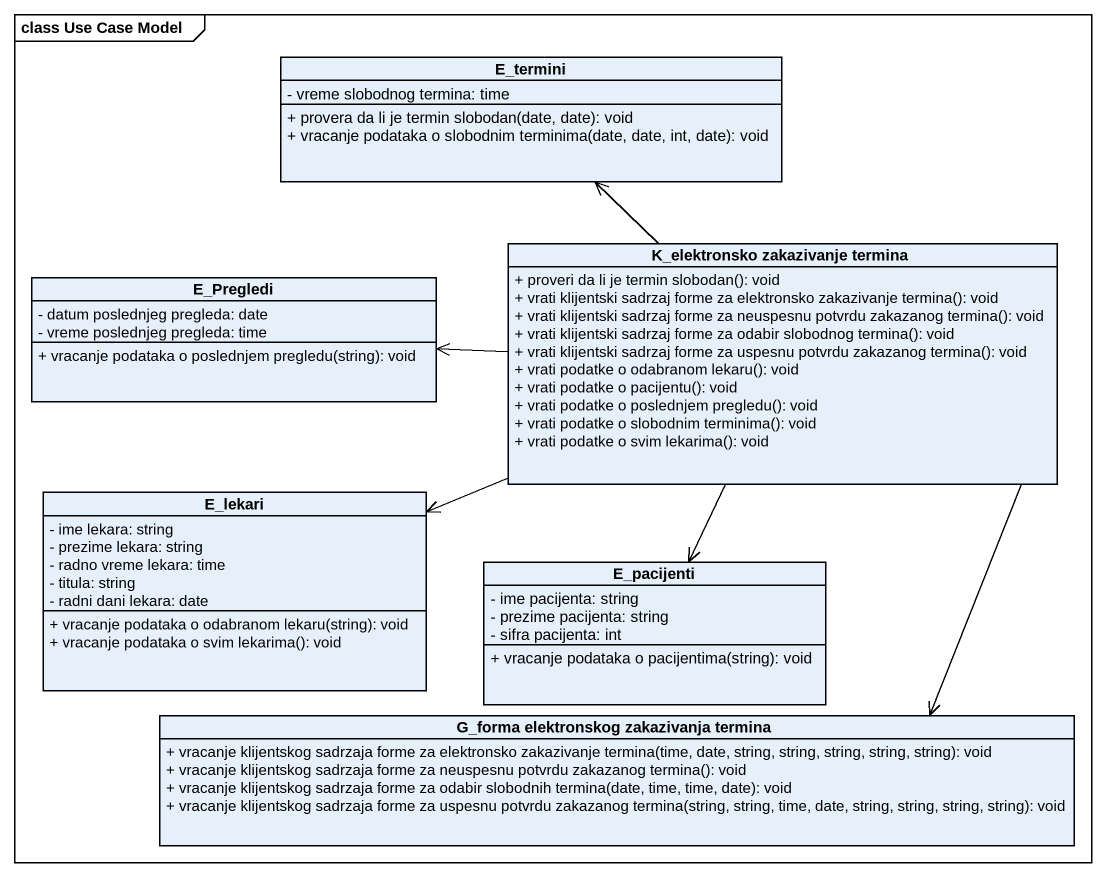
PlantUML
@startuml
mainframe class Use Case Model
hide circle
hide empty members
skinparam classAttributeIconSize 0
class E_termini {
  - vreme slobodnog termina: time
  + provera da li je termin slobodan(date, date): void
  + vracanje podataka o slobodnim terminima(date, date, int, date): void
}
class "K_elektronsko zakazivanje termina" as K_elektronsko_zakazivanje {
  + proveri da li je termin slobodan(): void
  + vrati klijentski sadrzaj forme za elektronsko zakazivanje termina(): void
  + vrati klijentski sadrzaj forme za neuspesnu potvrdu zakazanog termina(): void
  + vrati klijentski sadrzaj forme za odabir slobodnog termina(): void
  + vrati klijentski sadrzaj forme za uspesnu potvrdu zakazanog termina(): void
  + vrati podatke o odabranom lekaru(): void
  + vrati podatke o pacijentu(): void
  + vrati podatke o poslednjem pregledu(): void
  + vrati podatke o slobodnim terminima(): void
  + vrati podatke o svim lekarima(): void
}
class E_Pregledi {
  - datum poslednjeg pregleda: date
  - vreme poslednjeg pregleda: time
  + vracanje podataka o poslednjem pregledu(string): void
}
class E_lekari {
  - ime lekara: string
  - prezime lekara: string
  - radno vreme lekara: time
  - titula: string
  - radni dani lekara: date
  + vracanje podataka o odabranom lekaru(string): void
  + vracanje podataka o svim lekarima(): void
}
class E_pacijenti {
  - ime pacijenta: string
  - prezime pacijenta: string
  - sifra pacijenta: int
  + vracanje podataka o pacijentima(string): void
}
class "G_forma elektronskog zakazivanja termina" as G_forma_elektronskog {
  + vracanje klijentskog sadrzaja forme za elektronsko zakazivanje termina(time, date, string, string, string, string, string): void
  + vracanje klijentskog sadrzaja forme za neuspesnu potvrdu zakazanog termina(): void
  + vracanje klijentskog sadrzaja forme za odabir slobodnih termina(date, time, time, date): void
  + vracanje klijentskog sadrzaja forme za uspesnu potvrdu zakazanog termina(string, string, time, date, string, string, string, string): void
}
K_elektronsko_zakazivanje -up-> E_termini
K_elektronsko_zakazivanje -left-> E_Pregledi
K_elektronsko_zakazivanje -left-> E_lekari
K_elektronsko_zakazivanje --> E_pacijenti
K_elektronsko_zakazivanje --> G_forma_elektronskog
@enduml
